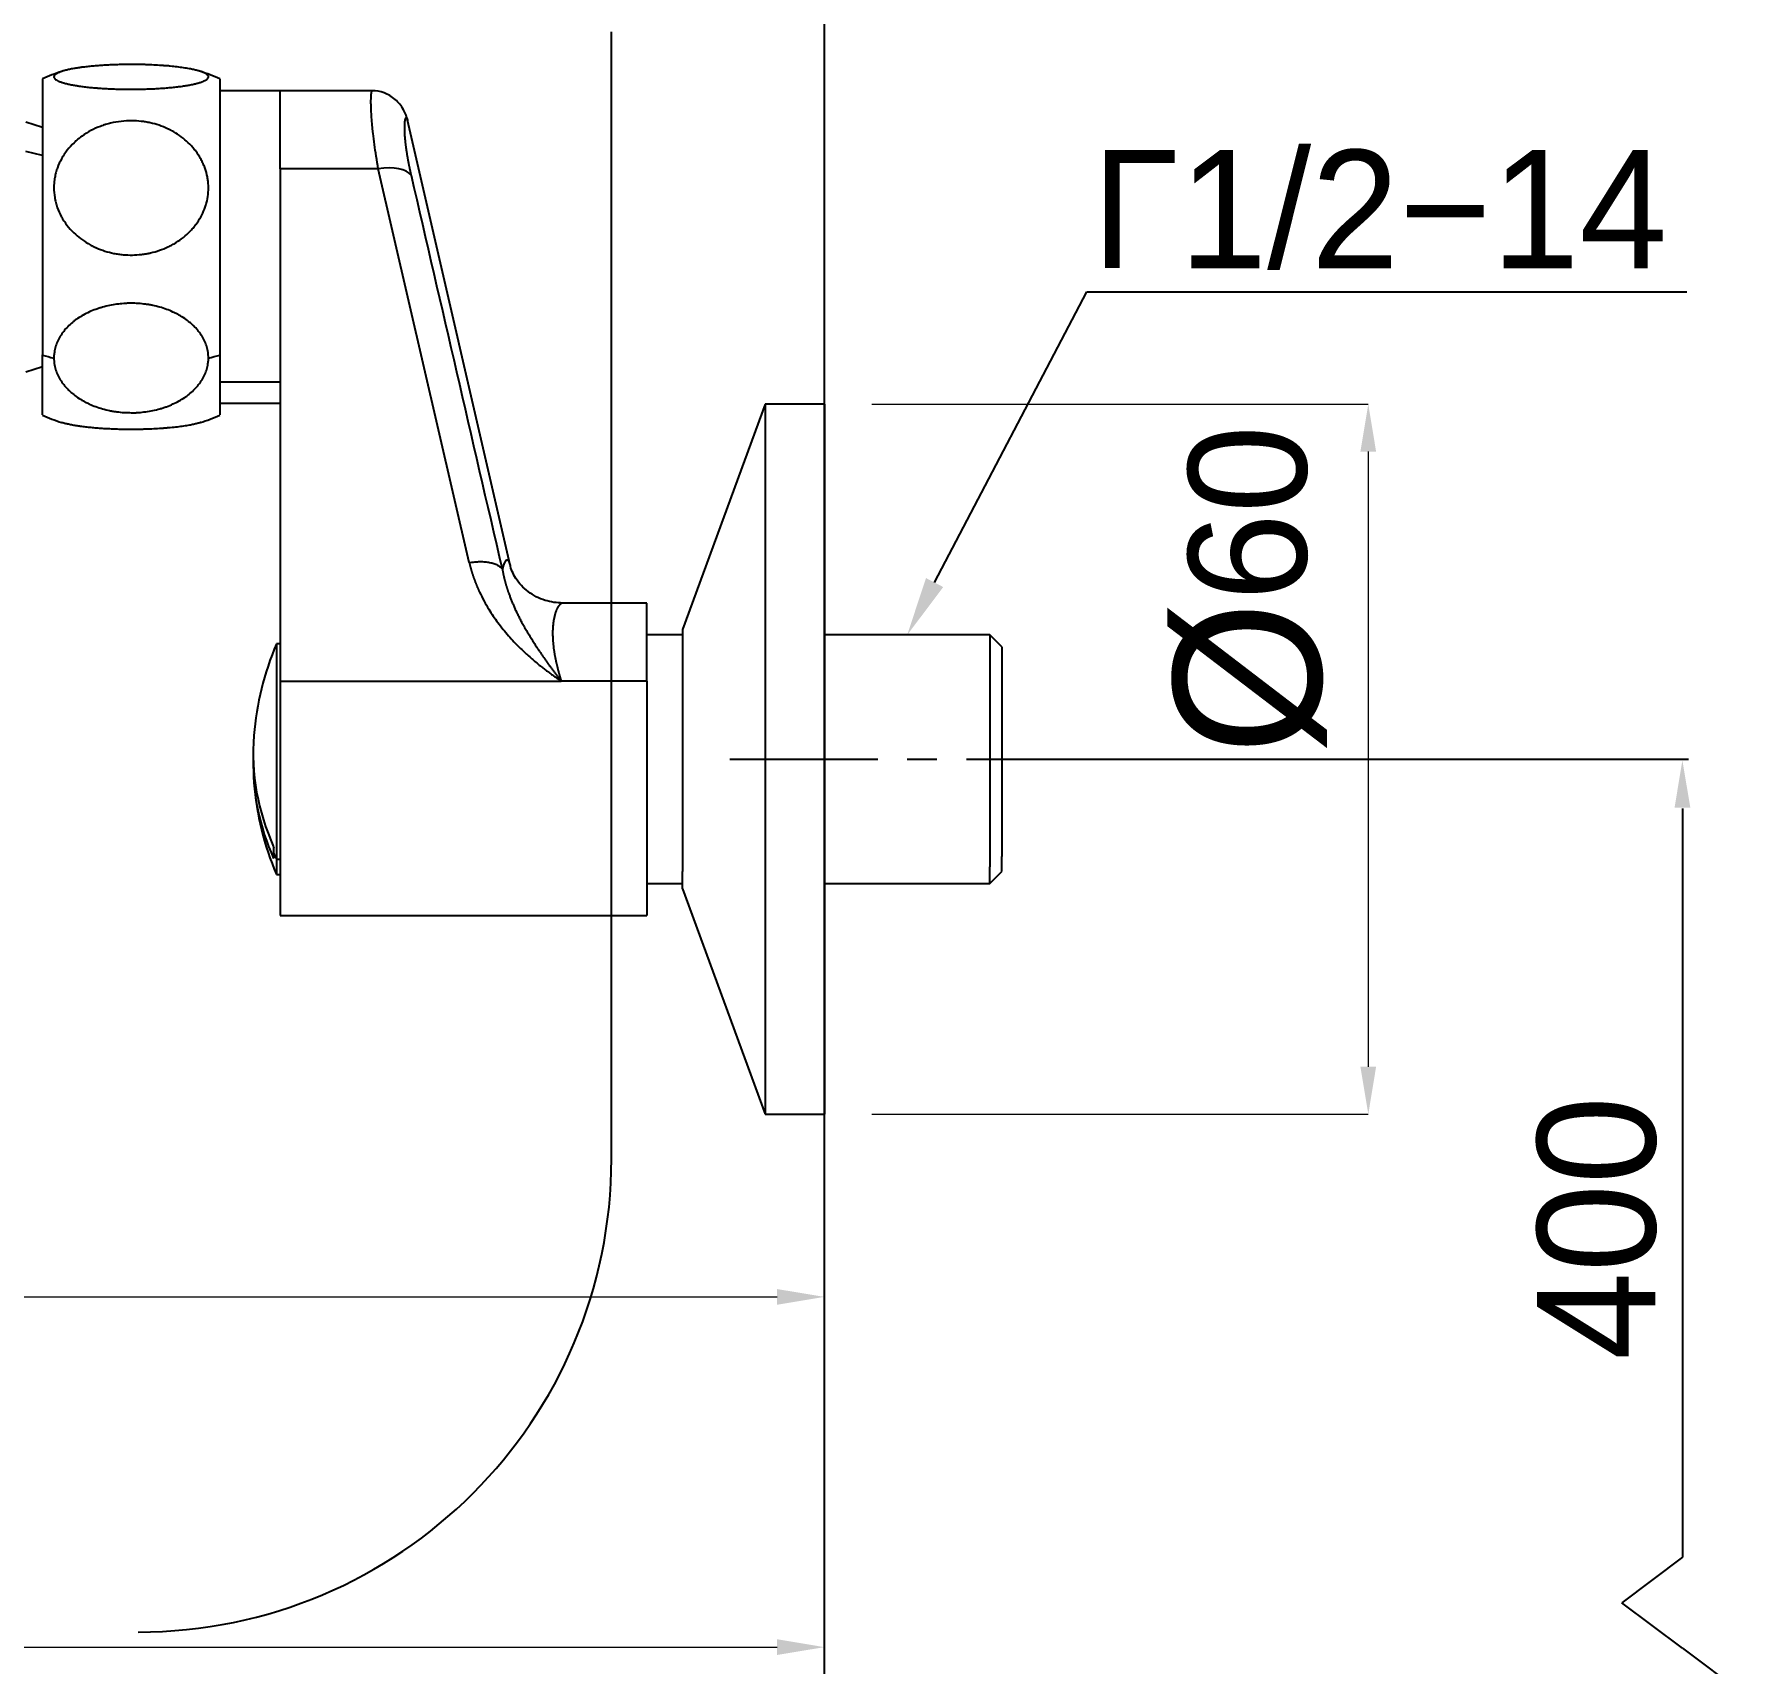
# Model space of a CAD drawing. Extents: x 0 to 1128, y 0 to 827.
# Drawn here: x 724.1 to 868.5, y 129.2 to 266.9 of the extents above; entities that cross this region are included whole.
import ezdxf
from ezdxf import colors
from ezdxf.entities.mleader import LeaderData, LeaderLine
from ezdxf.math import Vec2, Vec3

# ---------------------------------------------------------------- set-up
doc = ezdxf.new("R2010")
doc.units = 0
doc.header["$LTSCALE"] = 10
doc.header["$MEASUREMENT"] = 0
doc.header["$PDMODE"] = 3
doc.header["$PDSIZE"] = -10
doc.linetypes.add('CENTER', pattern=[2, 1.25, -0.25, 0.25, -0.25])
doc.linetypes.add('CENTER2', pattern=[28.575, 19.05, -3.175, 3.175, -3.175])
doc.layers.get('0').update_dxf_attribs({"linetype": 'CONTINUOUS'})
doc.layers.get('DEFPOINTS').update_dxf_attribs({"linetype": 'CONTINUOUS'})
doc.layers.add('1', color=7, linetype='CONTINUOUS')
doc.layers.add('Cneter', color=1, linetype='CENTER2', lineweight=13)
doc.layers.add('치수선', color=7, linetype='CONTINUOUS', lineweight=20)
doc.styles.add('Daelim Dimension', font='')
doc.styles.get("Standard").update_dxf_attribs({"font": 'SYMBOL'})
doc.styles.get('Daelim Dimension').set_extended_font_data('나눔고딕')
doc.dimstyles.new('DEFAULT', dxfattribs={"dimscale": 2, "dimtxt": 2, "dimasz": 2, "dimexe": 0, "dimexo": 2, "dimgap": 1, "dimtad": 1, "dimdec": 1, "dimzin": 9, "dimdsep": 46, "dimtxsty": 'Daelim Dimension', "dimcen": 0.5, "dimclrd": 252, "dimclre": 252, "dimclrt": 3, "dimadec": 1, "dimazin": 0, "dimtfac": 1, "dimtdec": 1, "dimtix": 1, "dimtmove": 0, "dimatfit": 3, "dimfxl": 1, "dimtolj": 1, "dimtzin": 1, "dimlwd": 9, "dimlwe": 9, "dimarcsym": 0})

# ---------------------------------------------------------------- blocks, each defined once
blk = doc.blocks.new('*D0')
at = {"color": 5, "lineweight": 9, "ltscale": 0.5, "transparency": 16777216}
for p, q in [((794.86, 235.63), (836.84, 235.63)), ((836.84, 231.63), (836.84, 179.63)), ((794.86, 175.63), (836.84, 175.63))]:
    blk.add_line(p, q, dxfattribs=at)
at = {"color": 5, "ltscale": 0.5, "transparency": 16777216}
for points in [[(836.17, 231.63), (837.5, 231.63), (836.84, 235.63)], [(836.17, 179.63), (837.5, 179.63), (836.84, 175.63)]]:
    blk.add_solid(points, dxfattribs=at)
at = {"layer": 'DEFPOINTS', "color": 0, "ltscale": 0.5, "transparency": 16777216}
for p in [(790.86, 235.63), (790.86, 175.63), (836.84, 175.63)]:
    blk.add_point(p, dxfattribs=at)
at = {"color": 7, "lineweight": -3, "ltscale": 0.5, "transparency": 16777216, "insert": (826.85, 219.93), "char_height": 10, "attachment_point": 5, "rotation": 90, "style": 'Daelim Dimension'}
blk.add_mtext('\\A1;{\\H1.25x;\\C256;Ø}60', dxfattribs=at)
blk = doc.blocks.new('*D5')
at = {"color": 5, "lineweight": 9, "ltscale": 0.5, "transparency": 16777216}
for p, q in [((574.8, 237.49), (574.8, 130.57)), ((790.86, 171.63), (790.86, 130.57)), ((578.8, 130.57), (786.86, 130.57))]:
    blk.add_line(p, q, dxfattribs=at)
at = {"color": 5, "ltscale": 0.5, "transparency": 16777216}
for points in [[(578.8, 131.24), (578.8, 129.91), (574.8, 130.57)], [(786.86, 131.24), (786.86, 129.91), (790.86, 130.57)]]:
    blk.add_solid(points, dxfattribs=at)
at = {"layer": 'DEFPOINTS', "color": 0, "ltscale": 0.5, "transparency": 16777216}
for p in [(574.8, 241.49), (790.86, 175.63), (790.86, 130.57)]:
    blk.add_point(p, dxfattribs=at)
at = {"color": 7, "lineweight": -3, "ltscale": 0.5, "transparency": 16777216, "insert": (682.83, 138.02), "char_height": 10, "attachment_point": 5, "style": 'Daelim Dimension'}
blk.add_mtext('\\A1;216', dxfattribs=at)
blk = doc.blocks.new('*D6')
at = {"color": 5, "lineweight": 9, "ltscale": 0.5, "transparency": 16777216}
for p, q in [((624.86, 201.63), (624.86, 160.18)), ((790.86, 171.63), (790.86, 160.18)), ((628.86, 160.18), (786.86, 160.18))]:
    blk.add_line(p, q, dxfattribs=at)
at = {"color": 5, "ltscale": 0.5, "transparency": 16777216}
for points in [[(628.86, 160.84), (628.86, 159.51), (624.86, 160.18)], [(786.86, 160.84), (786.86, 159.51), (790.86, 160.18)]]:
    blk.add_solid(points, dxfattribs=at)
at = {"layer": 'DEFPOINTS', "color": 0, "ltscale": 0.5, "transparency": 16777216}
for p in [(624.86, 205.63), (790.86, 175.63), (790.86, 160.18)]:
    blk.add_point(p, dxfattribs=at)
at = {"color": 7, "lineweight": -3, "ltscale": 0.5, "transparency": 16777216, "insert": (707.86, 167.62), "char_height": 10, "attachment_point": 5, "style": 'Daelim Dimension'}
blk.add_mtext('\\A1;166', dxfattribs=at)

msp = doc.modelspace()

# ---------------------------------------------------------------- linework, layer by layer
at = {"color": 5, "lineweight": -3, "ltscale": 0.5}
for p, q in [((812.02, 205.63), (863.92, 205.63)), ((863.39, 201.45), (863.39, 138.17)), ((863.39, 138.17), (858.28, 134.33)), ((863.39, 130.49), (858.28, 134.33)), ((863.39, 130.49), (868.5, 126.66))]:
    msp.add_line(p, q, dxfattribs=at)
msp.add_solid([(862.73, 201.54), (864.06, 201.54), (863.39, 205.54)], dxfattribs=at)
at = {"layer": '1', "color": 7, "linetype": 'Continuous', "lineweight": -3}
for p, q in [((724.76, 263.13), (724.76, 239.8)), ((739.76, 263.13), (739.76, 234.73)), ((744.86, 262.13), (739.76, 262.13)), ((752.63, 262.13), (744.86, 262.13)), ((744.86, 255.53), (744.86, 262.13)), ((724.76, 259.03), (723.36, 259.48)), ((764.3, 222.04), (755.62, 259.65)), ((724.76, 256.67), (723.36, 257.01)), ((744.86, 255.53), (744.86, 212.23)), ((753.15, 255.53), (744.86, 255.53)), ((760.84, 222.25), (753.15, 255.53)), ((724.76, 234.73), (724.76, 239.8)), ((723.36, 238.38), (724.76, 238.82)), ((744.86, 237.5), (739.76, 237.5)), ((739.76, 235.73), (744.86, 235.73)), ((785.86, 235.63), (778.86, 216.58)), ((790.86, 235.63), (785.86, 235.63)), ((785.86, 235.63), (785.86, 179.64)), ((790.86, 235.63), (790.86, 175.63)), ((775.86, 218.83), (768.76, 218.83)), ((775.86, 212.23), (775.86, 218.83)), ((744.86, 215.38), (744.54, 215.38)), ((744.54, 215.38), (744.54, 197.18)), ((778.86, 216.13), (775.86, 216.13)), ((778.86, 216.58), (778.86, 196.14)), ((804.86, 216.13), (790.86, 216.13)), ((805.86, 215.13), (804.86, 216.13)), ((804.86, 216.13), (804.86, 196.53)), ((805.86, 215.13), (805.86, 197.4)), ((744.86, 212.23), (744.86, 192.43)), ((744.86, 212.23), (768.61, 212.23)), ((775.86, 212.23), (768.61, 212.23)), ((775.86, 212.23), (775.86, 192.43)), ((744.54, 197.18), (744.54, 195.88)), ((744.54, 197.18), (744.86, 197.18)), ((804.86, 195.13), (804.86, 196.53)), ((805.86, 196.13), (805.86, 197.4)), ((744.54, 195.88), (744.86, 195.88)), ((775.86, 195.13), (778.86, 195.13)), ((778.86, 194.68), (778.86, 196.14)), ((790.86, 195.13), (804.86, 195.13)), ((804.86, 195.13), (805.86, 196.13)), ((778.86, 194.68), (785.86, 175.63)), ((744.86, 192.43), (775.86, 192.43)), ((785.86, 179.64), (785.86, 175.63)), ((785.86, 175.63), (790.86, 175.63))]:
    msp.add_line(p, q, dxfattribs=at)
at = {"layer": '1', "color": 1, "linetype": 'CENTER', "lineweight": -3}
msp.add_line((782.87, 205.63), (812.02, 205.63), dxfattribs=at)
at = {"layer": '1', "color": 7, "linetype": 'Continuous', "lineweight": -3}
for centre, radius, start, end in [((732.26, 246.35), 18.38, 108.6804, 114.0852), ((732.26, 246.35), 18.38, 65.9148, 71.4378), ((732.26, 251.5), 18.38, 245.9148, 251.3168), ((732.26, 251.5), 18.38, 288.5586, 294.0852), ((767.56, 205.63), 25, 157.0455, 175.4114), ((767.56, 205.63), 25, 184.5886, 202.9545)]:
    msp.add_arc(centre, radius, start, end, dxfattribs=at)
for centre, major_axis, ratio, start_param, end_param in [((753.15, 254.03), (-2.92, -0.68), 0.49029, 3.343082, 4.599641), ((732.26, 250.58), (-18.38, 0), 0.642788, 1.150431, 1.207428), ((732.26, 250.58), (-18.38, 0), 0.642788, 1.934165, 1.991162), ((767.56, 206.13), (24.98, 0), 0.866025, 3.072209, 3.515313), ((767.56, 205.13), (24.98, 0), 0.866025, 3.11848, 3.515313), ((767.56, 205.63), (25, 0), 0.866025, 3.516296, 3.542224)]:
    msp.add_ellipse(centre, major_axis=major_axis, ratio=ratio, start_param=start_param, end_param=end_param, dxfattribs=at)
for points, knots in [([(732.31, 264.35), (732.13, 264.35), (731.77, 264.35), (731.25, 264.34), (730.9, 264.33), (730.56, 264.32), (730.38, 264.31), (730.17, 264.3), (730.13, 264.3), (730.04, 264.29), (730, 264.29), (729.88, 264.28), (729.79, 264.28), (729.54, 264.26), (729.22, 264.23), (728.91, 264.21), (728.61, 264.17), (728.46, 264.16), (728.24, 264.13), (728.17, 264.12), (728.06, 264.11), (728.03, 264.1), (727.96, 264.09), (727.78, 264.07), (727.49, 264.02), (727.25, 263.98), (727.02, 263.93), (726.91, 263.91), (726.76, 263.87), (726.68, 263.85), (726.61, 263.83), (726.56, 263.82), (726.54, 263.81), (726.43, 263.78), (726.26, 263.72), (726.13, 263.67), (726.01, 263.61), (725.95, 263.58), (725.89, 263.53), (725.86, 263.51), (725.83, 263.49), (725.81, 263.47), (725.81, 263.47), (725.77, 263.43), (725.75, 263.4), (725.73, 263.34), (725.72, 263.27), (725.75, 263.21), (725.79, 263.17), (725.8, 263.15), (725.82, 263.13), (725.83, 263.12), (725.85, 263.11), (725.86, 263.1), (725.91, 263.06), (725.95, 263.03), (726.07, 262.97), (726.19, 262.91), (726.35, 262.86), (726.46, 262.83), (726.48, 262.82), (726.52, 262.81), (726.59, 262.79), (726.66, 262.77), (726.81, 262.73), (727.02, 262.68), (727.26, 262.63), (727.44, 262.6), (727.5, 262.59), (727.6, 262.57), (727.63, 262.57), (727.7, 262.56), (727.87, 262.53), (728.04, 262.51), (728.32, 262.47), (728.62, 262.43), (728.92, 262.4), (729.16, 262.38), (729.24, 262.38), (729.36, 262.37), (729.4, 262.36), (729.48, 262.36), (729.69, 262.34), (729.9, 262.33), (730.23, 262.31), (730.57, 262.29), (730.92, 262.28), (731.18, 262.27), (731.27, 262.27), (731.4, 262.27), (731.45, 262.26), (731.54, 262.26), (731.76, 262.26), (732.16, 262.26), (732.69, 262.26), (733.04, 262.26), (733.39, 262.27), (733.56, 262.28), (733.78, 262.29), (733.83, 262.29), (733.91, 262.29), (734.04, 262.3), (734.17, 262.3), (734.43, 262.32), (734.76, 262.34), (735.08, 262.36), (735.4, 262.39), (735.56, 262.4), (735.79, 262.42), (735.87, 262.43), (736.02, 262.45), (736.09, 262.46), (736.31, 262.48), (736.6, 262.52), (736.86, 262.56), (737.11, 262.6), (737.23, 262.63), (737.41, 262.66), (737.49, 262.68), (737.58, 262.7), (737.63, 262.71), (737.66, 262.71), (737.79, 262.75), (737.98, 262.8), (738.15, 262.85), (738.3, 262.91), (738.37, 262.94), (738.47, 262.98), (738.51, 263), (738.55, 263.02), (738.58, 263.04), (738.59, 263.04), (738.65, 263.08), (738.68, 263.11), (738.74, 263.17), (738.79, 263.23), (738.8, 263.3), (738.79, 263.34), (738.79, 263.36), (738.78, 263.38), (738.77, 263.39), (738.76, 263.4), (738.76, 263.41), (738.73, 263.45), (738.7, 263.48), (738.63, 263.54), (738.54, 263.6), (738.41, 263.66), (738.33, 263.69), (738.31, 263.7), (738.27, 263.71), (738.21, 263.74), (738.15, 263.76), (738.03, 263.8), (737.94, 263.82), (737.74, 263.87), (737.54, 263.92), (737.3, 263.97), (737.18, 263.99)], [0, 0, 0, 0, 0.015625, 0.03125, 0.046875, 0.046875, 0.0625, 0.0625, 0.066406, 0.066406, 0.070312, 0.070312, 0.078125, 0.078125, 0.09375, 0.109375, 0.109375, 0.125, 0.125, 0.132812, 0.132812, 0.136719, 0.136719, 0.140625, 0.15625, 0.171875, 0.171875, 0.1875, 0.1875, 0.195313, 0.199219, 0.199219, 0.203125, 0.203125, 0.21875, 0.234375, 0.234375, 0.25, 0.25, 0.257813, 0.261719, 0.261719, 0.265625, 0.265625, 0.28125, 0.28125, 0.296875, 0.3125, 0.3125, 0.320313, 0.320313, 0.324219, 0.324219, 0.328125, 0.328125, 0.34375, 0.34375, 0.359375, 0.375, 0.375, 0.378906, 0.378906, 0.382813, 0.390625, 0.390625, 0.40625, 0.421875, 0.421875, 0.429688, 0.429688, 0.433594, 0.433594, 0.4375, 0.453125, 0.453125, 0.46875, 0.484375, 0.484375, 0.492188, 0.492188, 0.496094, 0.496094, 0.5, 0.515625, 0.515625, 0.53125, 0.546875, 0.546875, 0.554688, 0.554688, 0.558594, 0.558594, 0.5625, 0.578125, 0.59375, 0.609375, 0.609375, 0.625, 0.625, 0.628906, 0.628906, 0.632813, 0.640625, 0.640625, 0.65625, 0.671875, 0.671875, 0.6875, 0.6875, 0.695313, 0.695313, 0.703125, 0.703125, 0.71875, 0.734375, 0.734375, 0.75, 0.75, 0.757813, 0.761719, 0.761719, 0.765625, 0.765625, 0.78125, 0.796875, 0.796875, 0.8125, 0.8125, 0.820313, 0.824219, 0.824219, 0.828125, 0.828125, 0.84375, 0.84375, 0.859375, 0.875, 0.875, 0.882813, 0.882813, 0.886719, 0.886719, 0.890625, 0.890625, 0.90625, 0.90625, 0.921875, 0.9375, 0.9375, 0.941406, 0.941406, 0.945313, 0.953125, 0.953125, 0.96875, 0.96875, 0.984375, 1, 1, 1, 1]), ([(737.18, 263.99), (737.02, 264.02), (736.86, 264.05), (736.51, 264.1), (736.34, 264.12), (735.96, 264.17), (735.77, 264.19), (735.52, 264.21), (735.47, 264.22), (735.37, 264.23), (735.32, 264.23), (735.17, 264.24), (735.06, 264.25), (734.75, 264.27), (734.54, 264.29), (734.11, 264.31), (733.89, 264.32), (733.56, 264.33), (733.44, 264.34), (733.28, 264.34), (733.22, 264.34), (733.11, 264.34), (733.05, 264.35), (732.77, 264.35), (732.54, 264.35), (732.31, 264.35)], [0, 0, 0, 0, 0.125, 0.125, 0.25, 0.25, 0.375, 0.375, 0.40625, 0.40625, 0.4375, 0.4375, 0.5, 0.5, 0.625, 0.625, 0.75, 0.75, 0.8125, 0.8125, 0.84375, 0.84375, 0.875, 0.875, 1, 1, 1, 1]), ([(753.15, 255.53), (753.09, 255.89), (753.03, 256.25), (752.92, 256.94), (752.87, 257.27), (752.78, 257.91), (752.74, 258.22), (752.69, 258.67), (752.67, 258.88), (752.64, 259.12), (752.63, 259.24), (752.63, 259.3), (752.63, 259.33), (752.62, 259.34), (752.62, 259.35), (752.62, 259.35), (752.62, 259.36), (752.62, 259.36), (752.62, 259.36), (752.62, 259.36), (752.6, 259.59), (752.59, 259.82), (752.56, 260.25), (752.55, 260.46), (752.54, 260.86), (752.53, 261.04), (752.53, 261.29), (752.53, 261.37), (752.54, 261.48), (752.54, 261.54), (752.54, 261.6), (752.54, 261.63), (752.54, 261.64), (752.54, 261.65), (752.54, 261.65), (752.54, 261.65), (752.54, 261.65), (752.54, 261.65), (752.54, 261.66), (752.54, 261.66), (752.54, 261.66), (752.54, 261.66), (752.54, 261.66), (752.54, 261.67), (752.55, 261.69), (752.55, 261.74), (752.55, 261.77), (752.56, 261.83), (752.56, 261.87), (752.57, 261.93), (752.58, 261.97), (752.59, 262.03), (752.6, 262.05), (752.61, 262.1), (752.62, 262.12), (752.63, 262.13), (752.63, 262.13), (752.63, 262.13)], [0, 0, 0, 0, 0.089469, 0.089469, 0.178939, 0.178939, 0.268408, 0.268408, 0.313143, 0.33551, 0.346694, 0.352286, 0.355082, 0.35648, 0.357179, 0.357528, 0.357703, 0.35779, 0.35779, 0.357878, 0.357878, 0.447347, 0.447347, 0.536817, 0.536817, 0.626286, 0.626286, 0.671021, 0.671021, 0.693388, 0.704572, 0.710164, 0.71296, 0.714358, 0.715056, 0.715406, 0.715581, 0.715668, 0.715712, 0.715734, 0.715745, 0.715745, 0.715755, 0.715755, 0.76049, 0.76049, 0.805225, 0.805225, 0.84996, 0.84996, 0.894694, 0.894694, 0.939429, 0.939429, 0.984164, 0.984164, 1, 1, 1, 1]), ([(755.64, 259.54), (755.57, 259.9), (755.32, 260.58), (754.61, 261.45), (753.66, 262.01), (752.98, 262.13), (752.63, 262.13)], [0, 0, 0, 0, 0.239379, 0.494383, 0.752257, 1, 1, 1, 1]), ([(732.31, 259.6), (732.01, 259.6), (731.71, 259.58), (731.11, 259.51), (730.82, 259.46), (730.38, 259.36), (730.24, 259.32), (730.06, 259.26), (730.03, 259.25), (729.95, 259.23), (729.85, 259.19), (729.74, 259.15), (729.39, 259.02), (729.12, 258.9), (728.6, 258.63), (728.35, 258.47), (728.08, 258.28), (728.05, 258.26), (727.99, 258.21), (727.97, 258.19), (727.88, 258.12), (727.82, 258.08), (727.65, 257.94), (727.54, 257.84), (727.23, 257.54), (727.03, 257.33), (726.77, 256.99), (726.68, 256.87), (726.58, 256.72), (726.56, 256.69), (726.53, 256.63), (726.51, 256.6), (726.45, 256.51), (726.41, 256.45), (726.24, 256.13), (726.12, 255.87), (725.98, 255.48), (725.94, 255.34), (725.86, 255.07), (725.83, 254.93), (725.78, 254.65), (725.74, 254.37), (725.73, 254.09), (725.73, 253.67), (725.75, 253.38), (725.8, 253.07), (725.81, 253.03), (725.82, 252.96), (725.83, 252.93), (725.85, 252.82), (725.87, 252.75), (725.92, 252.55), (725.96, 252.41), (726.1, 252.01), (726.22, 251.75), (726.37, 251.47), (726.39, 251.44), (726.43, 251.37), (726.44, 251.34), (726.5, 251.25), (726.54, 251.19), (726.66, 251.01), (726.74, 250.89), (727, 250.55), (727.2, 250.33), (727.41, 250.13)], [0, 0, 0, 0, 0.0625, 0.0625, 0.125, 0.125, 0.15625, 0.15625, 0.164062, 0.164062, 0.171875, 0.1875, 0.1875, 0.25, 0.25, 0.3125, 0.3125, 0.320312, 0.320312, 0.328125, 0.328125, 0.34375, 0.34375, 0.375, 0.375, 0.4375, 0.4375, 0.46875, 0.46875, 0.476562, 0.476562, 0.484375, 0.484375, 0.5, 0.5, 0.5625, 0.5625, 0.59375, 0.59375, 0.625, 0.625, 0.65625, 0.6875, 0.6875, 0.75, 0.75, 0.757812, 0.757812, 0.765625, 0.765625, 0.78125, 0.78125, 0.8125, 0.8125, 0.875, 0.875, 0.882812, 0.882812, 0.890625, 0.890625, 0.90625, 0.90625, 0.9375, 0.9375, 1, 1, 1, 1]), ([(727.41, 250.13), (727.59, 249.95), (727.79, 249.78), (728.19, 249.48), (728.41, 249.34), (728.74, 249.14), (728.85, 249.08), (729.02, 248.99), (729.11, 248.95), (729.2, 248.91), (729.26, 248.88), (729.29, 248.87), (729.55, 248.75), (729.8, 248.66), (730.29, 248.51), (730.54, 248.44), (730.92, 248.36), (731.05, 248.34), (731.25, 248.31), (731.31, 248.3), (731.44, 248.29), (731.51, 248.28), (731.83, 248.25), (732.1, 248.24), (732.62, 248.25), (732.87, 248.27), (733.26, 248.31), (733.39, 248.33), (733.58, 248.36), (733.65, 248.37), (733.75, 248.39), (733.78, 248.4), (733.84, 248.41), (734.13, 248.48), (734.41, 248.56), (734.9, 248.73), (735.14, 248.82), (735.49, 248.99), (735.6, 249.05), (735.77, 249.14), (735.83, 249.17), (735.91, 249.22), (735.94, 249.23), (736, 249.27), (736.24, 249.42), (736.48, 249.58), (736.87, 249.9), (737.06, 250.07), (737.33, 250.34), (737.41, 250.43), (737.53, 250.58), (737.57, 250.63), (737.63, 250.7), (737.65, 250.72), (737.69, 250.77), (737.71, 250.8), (737.88, 251.03), (738.02, 251.24), (738.26, 251.67), (738.36, 251.89), (738.5, 252.24), (738.54, 252.35), (738.59, 252.53), (738.61, 252.59), (738.64, 252.71), (738.66, 252.77), (738.73, 253.07), (738.76, 253.31), (738.8, 253.8), (738.8, 254.05), (738.78, 254.33), (738.77, 254.36), (738.77, 254.42), (738.76, 254.51), (738.75, 254.6), (738.72, 254.79), (738.69, 254.91), (738.61, 255.27), (738.54, 255.5), (738.43, 255.79), (738.39, 255.88), (738.35, 255.96), (738.33, 256.02), (738.31, 256.05), (738.25, 256.19), (738.19, 256.3), (738.01, 256.63), (737.87, 256.83), (737.64, 257.13), (737.56, 257.23), (737.44, 257.37), (737.4, 257.42), (737.31, 257.52), (737.27, 257.56), (737.04, 257.79), (736.85, 257.96), (736.45, 258.27), (736.24, 258.42), (735.97, 258.59), (735.89, 258.64), (735.8, 258.69), (735.75, 258.72), (735.72, 258.73), (735.57, 258.81), (735.46, 258.87), (735.11, 259.03), (734.87, 259.13), (734.38, 259.29), (734.13, 259.36), (733.81, 259.43), (733.74, 259.45), (733.61, 259.47), (733.42, 259.51), (733.23, 259.53), (732.84, 259.58), (732.57, 259.59), (732.31, 259.6)], [0, 0, 0, 0, 0.03125, 0.03125, 0.0625, 0.0625, 0.078125, 0.078125, 0.085937, 0.089844, 0.089844, 0.09375, 0.09375, 0.125, 0.125, 0.15625, 0.15625, 0.171875, 0.171875, 0.179687, 0.179687, 0.1875, 0.1875, 0.21875, 0.21875, 0.25, 0.25, 0.265625, 0.265625, 0.273437, 0.273437, 0.277344, 0.277344, 0.28125, 0.3125, 0.3125, 0.34375, 0.34375, 0.359375, 0.359375, 0.367187, 0.367187, 0.371094, 0.371094, 0.375, 0.40625, 0.40625, 0.4375, 0.4375, 0.453125, 0.453125, 0.460937, 0.460937, 0.464844, 0.464844, 0.46875, 0.46875, 0.5, 0.5, 0.53125, 0.53125, 0.546875, 0.546875, 0.554687, 0.554687, 0.5625, 0.5625, 0.59375, 0.59375, 0.625, 0.625, 0.628906, 0.628906, 0.632812, 0.640625, 0.640625, 0.65625, 0.65625, 0.6875, 0.6875, 0.695312, 0.699219, 0.699219, 0.703125, 0.703125, 0.71875, 0.71875, 0.75, 0.75, 0.765625, 0.765625, 0.773437, 0.773437, 0.78125, 0.78125, 0.8125, 0.8125, 0.84375, 0.84375, 0.851562, 0.855469, 0.855469, 0.859375, 0.859375, 0.875, 0.875, 0.90625, 0.90625, 0.9375, 0.9375, 0.945312, 0.945312, 0.953125, 0.96875, 0.96875, 1, 1, 1, 1]), ([(755.95, 254.98), (755.95, 254.99), (755.94, 255.02), (755.93, 255.06), (755.92, 255.1), (755.91, 255.14), (755.9, 255.18), (755.9, 255.22), (755.89, 255.26), (755.88, 255.3), (755.87, 255.34), (755.86, 255.38), (755.85, 255.43), (755.84, 255.47), (755.83, 255.51), (755.82, 255.55), (755.82, 255.59), (755.81, 255.63), (755.8, 255.67), (755.79, 255.71), (755.78, 255.75), (755.77, 255.79), (755.77, 255.83), (755.76, 255.86), (755.75, 255.9), (755.74, 255.94), (755.74, 255.98), (755.73, 256.02), (755.72, 256.06), (755.71, 256.1), (755.71, 256.14), (755.7, 256.18), (755.69, 256.21), (755.68, 256.25), (755.68, 256.29), (755.67, 256.33), (755.66, 256.37), (755.66, 256.4), (755.65, 256.44), (755.64, 256.48), (755.64, 256.52), (755.63, 256.55), (755.62, 256.59), (755.62, 256.63), (755.61, 256.67), (755.6, 256.7), (755.6, 256.74), (755.59, 256.78), (755.59, 256.81), (755.58, 256.85), (755.58, 256.88), (755.57, 256.92), (755.56, 256.96), (755.56, 256.99), (755.55, 257.03), (755.55, 257.06), (755.54, 257.1), (755.54, 257.13), (755.53, 257.17), (755.53, 257.2), (755.52, 257.24), (755.52, 257.27), (755.51, 257.3), (755.51, 257.34), (755.5, 257.37), (755.5, 257.41), (755.5, 257.44), (755.49, 257.47), (755.49, 257.51), (755.48, 257.54), (755.48, 257.57), (755.47, 257.6), (755.47, 257.64), (755.47, 257.67), (755.46, 257.7), (755.46, 257.73), (755.45, 257.85), (755.43, 258.05), (755.4, 258.33), (755.39, 258.6), (755.38, 258.86), (755.38, 259.11), (755.39, 259.33), (755.4, 259.48), (755.41, 259.59), (755.43, 259.69), (755.45, 259.79), (755.48, 259.84), (755.5, 259.87), (755.52, 259.87), (755.54, 259.86), (755.55, 259.85), (755.57, 259.83), (755.58, 259.8), (755.59, 259.75), (755.6, 259.72), (755.61, 259.69)], [0, 0, 0, 0, 0.003845, 0.007694, 0.011546, 0.015401, 0.019259, 0.023121, 0.026987, 0.030855, 0.034728, 0.038603, 0.042482, 0.046364, 0.05025, 0.054139, 0.058031, 0.061927, 0.065826, 0.069729, 0.073635, 0.077545, 0.081457, 0.085374, 0.089293, 0.093217, 0.097143, 0.101073, 0.105007, 0.108943, 0.112884, 0.116827, 0.120775, 0.124725, 0.128679, 0.132637, 0.136598, 0.140562, 0.14453, 0.148501, 0.152476, 0.156454, 0.160436, 0.164422, 0.168411, 0.172403, 0.176399, 0.180399, 0.184403, 0.18841, 0.192421, 0.196435, 0.200454, 0.204476, 0.208502, 0.212531, 0.216565, 0.220602, 0.224643, 0.228688, 0.232737, 0.23679, 0.240846, 0.244907, 0.248972, 0.25304, 0.257113, 0.26119, 0.265271, 0.269356, 0.273445, 0.277538, 0.281635, 0.285736, 0.289842, 0.293952, 0.298066, 0.33574, 0.375919, 0.418627, 0.463897, 0.511756, 0.562235, 0.615374, 0.637805, 0.673636, 0.722963, 0.785922, 0.814974, 0.842787, 0.869356, 0.894673, 0.91873, 0.94152, 0.963038, 1, 1, 1, 1]), ([(738.79, 239.54), (738.79, 239.7), (738.78, 239.86), (738.74, 240.17), (738.67, 240.48), (738.56, 240.78), (738.47, 240.97), (738.45, 241.01), (738.42, 241.08), (738.4, 241.12), (738.34, 241.23), (738.3, 241.3), (738.17, 241.52), (738.07, 241.66), (737.86, 241.92), (737.75, 242.05), (737.56, 242.24), (737.5, 242.31), (737.36, 242.43), (737.29, 242.49), (737.08, 242.66), (736.94, 242.77), (736.63, 242.98), (736.47, 243.08), (736.22, 243.22), (736.14, 243.26), (736.01, 243.33), (735.96, 243.35), (735.88, 243.39), (735.83, 243.41), (735.61, 243.51), (735.43, 243.59), (735.06, 243.72), (734.68, 243.85), (734.29, 243.94), (734.04, 243.99), (733.99, 244), (733.89, 244.02), (733.74, 244.05), (733.58, 244.07), (733.28, 244.11), (732.87, 244.16), (732.46, 244.17), (732.16, 244.17), (732.05, 244.17), (731.9, 244.16), (731.85, 244.16), (731.74, 244.15), (731.69, 244.15), (731.43, 244.13), (731.23, 244.11), (730.83, 244.06), (730.63, 244.02), (730.23, 243.94), (730.04, 243.89), (729.75, 243.81), (729.65, 243.78), (729.51, 243.74), (729.46, 243.72), (729.37, 243.69), (729.32, 243.67), (729.09, 243.59), (728.72, 243.44), (728.38, 243.26), (728.05, 243.08), (727.89, 242.98), (727.66, 242.82), (727.59, 242.77), (727.47, 242.69), (727.44, 242.66), (727.37, 242.6), (727.33, 242.57), (727.16, 242.43), (727.02, 242.31), (726.78, 242.06), (726.66, 241.93), (726.45, 241.66), (726.35, 241.52), (726.24, 241.34), (726.22, 241.3), (726.18, 241.23), (726.12, 241.12), (726.07, 241.01), (725.97, 240.79), (725.91, 240.64), (725.82, 240.33), (725.79, 240.18), (725.76, 239.98), (725.75, 239.94), (725.74, 239.86), (725.74, 239.82), (725.73, 239.7), (725.73, 239.62), (725.73, 239.54)], [0, 0, 0, 0, 0.03125, 0.03125, 0.0625, 0.09375, 0.09375, 0.101562, 0.101562, 0.109375, 0.109375, 0.125, 0.125, 0.15625, 0.15625, 0.1875, 0.1875, 0.203125, 0.203125, 0.21875, 0.21875, 0.25, 0.25, 0.28125, 0.28125, 0.296875, 0.296875, 0.304687, 0.304687, 0.3125, 0.3125, 0.34375, 0.34375, 0.375, 0.40625, 0.40625, 0.414062, 0.414062, 0.421875, 0.4375, 0.4375, 0.46875, 0.5, 0.5, 0.515625, 0.515625, 0.523437, 0.523437, 0.53125, 0.53125, 0.5625, 0.5625, 0.59375, 0.59375, 0.625, 0.625, 0.640625, 0.640625, 0.648437, 0.648437, 0.65625, 0.65625, 0.6875, 0.71875, 0.71875, 0.75, 0.75, 0.765625, 0.765625, 0.773437, 0.773437, 0.78125, 0.78125, 0.8125, 0.8125, 0.84375, 0.84375, 0.875, 0.875, 0.882812, 0.882812, 0.890625, 0.90625, 0.90625, 0.9375, 0.9375, 0.96875, 0.96875, 0.976562, 0.976562, 0.984375, 0.984375, 1, 1, 1, 1]), ([(725.73, 239.54), (725.73, 239.38), (725.74, 239.23), (725.79, 238.91), (725.85, 238.6), (725.97, 238.3), (726.05, 238.11), (726.07, 238.08), (726.1, 238), (726.12, 237.96), (726.18, 237.85), (726.22, 237.78), (726.35, 237.57), (726.45, 237.43), (726.66, 237.16), (726.78, 237.03), (726.96, 236.84), (727.03, 236.78), (727.16, 236.66), (727.23, 236.6), (727.44, 236.42), (727.58, 236.31), (727.89, 236.1), (728.05, 236.01), (728.3, 235.87), (728.39, 235.82), (728.51, 235.76), (728.56, 235.73), (728.65, 235.69), (728.69, 235.67), (728.91, 235.57), (729.09, 235.5), (729.46, 235.36), (729.84, 235.24), (730.23, 235.14), (730.48, 235.09), (730.53, 235.08), (730.64, 235.06), (730.79, 235.03), (730.94, 235.01), (731.24, 234.97), (731.65, 234.93), (732.06, 234.92), (732.37, 234.92), (732.47, 234.92), (732.62, 234.92), (732.67, 234.92), (732.78, 234.93), (732.83, 234.93), (733.09, 234.95), (733.29, 234.97), (733.7, 235.03), (733.9, 235.06), (734.29, 235.14), (734.49, 235.19), (734.77, 235.27), (734.87, 235.3), (735.01, 235.35), (735.06, 235.36), (735.16, 235.4), (735.2, 235.41), (735.44, 235.5), (735.8, 235.65), (736.14, 235.82), (736.47, 236), (736.63, 236.1), (736.86, 236.26), (736.94, 236.31), (737.05, 236.4), (737.08, 236.43), (737.16, 236.48), (737.19, 236.51), (737.37, 236.66), (737.5, 236.78), (737.74, 237.03), (737.86, 237.16), (738.07, 237.43), (738.17, 237.56), (738.28, 237.74), (738.3, 237.78), (738.34, 237.85), (738.4, 237.96), (738.45, 238.07), (738.55, 238.3), (738.61, 238.45), (738.7, 238.75), (738.73, 238.91), (738.76, 239.11), (738.77, 239.14), (738.78, 239.22), (738.78, 239.26), (738.79, 239.38), (738.79, 239.46), (738.79, 239.54)], [0, 0, 0, 0, 0.03125, 0.03125, 0.0625, 0.09375, 0.09375, 0.101563, 0.101563, 0.109375, 0.109375, 0.125, 0.125, 0.15625, 0.15625, 0.1875, 0.1875, 0.203125, 0.203125, 0.21875, 0.21875, 0.25, 0.25, 0.28125, 0.28125, 0.296875, 0.296875, 0.304688, 0.304688, 0.3125, 0.3125, 0.34375, 0.34375, 0.375, 0.40625, 0.40625, 0.414063, 0.414063, 0.421875, 0.4375, 0.4375, 0.46875, 0.5, 0.5, 0.515625, 0.515625, 0.523438, 0.523438, 0.53125, 0.53125, 0.5625, 0.5625, 0.59375, 0.59375, 0.625, 0.625, 0.640625, 0.640625, 0.648438, 0.648438, 0.65625, 0.65625, 0.6875, 0.71875, 0.71875, 0.75, 0.75, 0.765625, 0.765625, 0.773438, 0.773438, 0.78125, 0.78125, 0.8125, 0.8125, 0.84375, 0.84375, 0.875, 0.875, 0.882813, 0.882813, 0.890625, 0.90625, 0.90625, 0.9375, 0.9375, 0.96875, 0.96875, 0.976563, 0.976563, 0.984375, 0.984375, 1, 1, 1, 1]), ([(732.31, 233.5), (732.13, 233.5), (731.77, 233.5), (731.25, 233.51), (730.9, 233.52), (730.56, 233.54), (730.38, 233.54), (730.17, 233.56), (730.13, 233.56), (730.04, 233.56), (730, 233.56), (729.88, 233.57), (729.79, 233.58), (729.54, 233.59), (729.22, 233.62), (728.91, 233.65), (728.61, 233.68), (728.46, 233.7), (728.24, 233.72), (728.17, 233.73), (728.06, 233.75), (728.03, 233.75), (727.96, 233.76), (727.78, 233.79), (727.49, 233.83), (727.25, 233.88), (727.02, 233.92), (726.91, 233.95), (726.76, 233.98), (726.68, 234), (726.61, 234.02), (726.56, 234.04), (726.54, 234.04), (726.46, 234.07), (726.41, 234.08), (726.36, 234.1)], [0, 0, 0, 0, 0.073427, 0.146854, 0.22028, 0.22028, 0.293707, 0.293707, 0.312064, 0.312064, 0.330421, 0.330421, 0.367134, 0.367134, 0.440561, 0.513988, 0.513988, 0.587415, 0.587415, 0.624128, 0.624128, 0.642485, 0.642485, 0.660841, 0.734268, 0.807695, 0.807695, 0.881122, 0.881122, 0.917835, 0.936192, 0.936192, 0.954549, 0.954549, 1, 1, 1, 1]), ([(738.15, 234.1), (738.14, 234.09), (738.13, 234.09), (738.03, 234.06), (737.94, 234.03), (737.74, 233.98), (737.54, 233.93), (737.3, 233.88), (737.18, 233.86)], [0, 0, 0, 0, 0.051233, 0.051233, 0.367489, 0.367489, 0.683744, 1, 1, 1, 1]), ([(737.18, 233.86), (737.02, 233.83), (736.86, 233.8), (736.51, 233.75), (736.34, 233.73), (735.96, 233.68), (735.77, 233.66), (735.52, 233.64), (735.47, 233.64), (735.37, 233.63), (735.32, 233.62), (735.17, 233.61), (735.06, 233.6), (734.75, 233.58), (734.54, 233.57), (734.11, 233.54), (733.89, 233.53), (733.56, 233.52), (733.44, 233.52), (733.28, 233.51), (733.22, 233.51), (733.11, 233.51), (733.05, 233.51), (732.77, 233.5), (732.54, 233.5), (732.31, 233.5)], [0, 0, 0, 0, 0.125, 0.125, 0.25, 0.25, 0.375, 0.375, 0.40625, 0.40625, 0.4375, 0.4375, 0.5, 0.5, 0.625, 0.625, 0.75, 0.75, 0.8125, 0.8125, 0.84375, 0.84375, 0.875, 0.875, 1, 1, 1, 1]), ([(764.3, 222.05), (764.3, 222.06), (764.28, 222.14), (764.24, 222.27), (764.18, 222.38), (764.12, 222.45), (764.06, 222.47), (763.99, 222.46), (763.94, 222.41), (763.91, 222.38), (763.91, 222.37), (763.9, 222.36), (763.9, 222.35), (763.89, 222.34), (763.88, 222.34), (763.88, 222.33), (763.87, 222.32), (763.86, 222.31), (763.86, 222.29), (763.85, 222.28), (763.84, 222.27), (763.83, 222.26), (763.83, 222.24), (763.82, 222.23), (763.81, 222.21), (763.8, 222.19), (763.8, 222.18), (763.79, 222.16), (763.78, 222.14), (763.77, 222.12), (763.76, 222.09), (763.75, 222.07), (763.74, 222.05), (763.73, 222.02), (763.72, 221.99), (763.72, 221.97), (763.71, 221.94), (763.7, 221.91), (763.69, 221.88), (763.68, 221.84), (763.67, 221.81), (763.66, 221.77), (763.65, 221.73), (763.64, 221.71), (763.64, 221.69)], [0, 0, 0, 0, 0.013388, 0.119062, 0.226993, 0.310129, 0.400617, 0.498533, 0.603979, 0.611199, 0.618657, 0.626352, 0.634286, 0.642459, 0.650871, 0.659521, 0.668411, 0.67754, 0.686909, 0.696517, 0.706366, 0.716456, 0.726786, 0.737358, 0.748171, 0.759225, 0.770522, 0.782061, 0.793843, 0.805868, 0.818137, 0.83065, 0.843407, 0.856409, 0.869657, 0.88315, 0.89689, 0.910877, 0.925111, 0.939592, 0.954321, 0.969299, 0.984525, 1, 1, 1, 1]), ([(760.84, 222.25), (760.99, 222.27), (761.15, 222.29), (761.45, 222.32), (761.6, 222.33), (761.89, 222.33), (762.04, 222.33), (762.31, 222.3), (762.44, 222.28), (762.69, 222.23), (762.81, 222.2), (763.03, 222.13), (763.13, 222.09), (763.31, 221.99), (763.39, 221.94), (763.53, 221.82), (763.59, 221.76), (763.64, 221.69)], [0, 0, 0, 0, 0.125, 0.125, 0.25, 0.25, 0.375, 0.375, 0.5, 0.5, 0.625, 0.625, 0.75, 0.75, 0.875, 0.875, 1, 1, 1, 1]), ([(760.84, 222.25), (760.84, 222.23), (760.85, 222.2), (760.86, 222.14), (760.88, 222.09), (760.89, 222.04), (760.9, 221.99), (760.91, 221.94), (760.93, 221.89), (760.94, 221.84), (760.95, 221.79), (760.97, 221.74), (760.98, 221.69), (761, 221.64), (761.01, 221.59), (761.02, 221.55), (761.04, 221.5), (761.05, 221.45), (761.07, 221.4), (761.08, 221.35), (761.1, 221.3), (761.12, 221.25), (761.13, 221.21), (761.15, 221.16), (761.16, 221.11), (761.18, 221.06), (761.2, 221.01), (761.21, 220.97), (761.23, 220.92), (761.25, 220.87), (761.26, 220.83), (761.28, 220.78), (761.3, 220.73), (761.31, 220.69), (761.33, 220.64), (761.35, 220.59), (761.37, 220.55), (761.39, 220.5), (761.4, 220.46), (761.42, 220.41), (761.44, 220.36), (761.46, 220.32), (761.48, 220.27), (761.5, 220.23), (761.52, 220.18), (761.54, 220.14), (761.56, 220.1), (761.58, 220.05), (761.59, 220.01), (761.61, 219.96), (761.63, 219.92), (761.65, 219.87), (761.67, 219.83), (761.69, 219.79), (761.83, 219.51), (762.08, 219.01), (762.47, 218.34), (762.86, 217.74), (763.26, 217.16), (763.69, 216.61), (764.15, 216.07), (764.61, 215.57), (765.06, 215.11), (765.47, 214.71), (765.86, 214.36), (766.21, 214.04), (766.58, 213.74), (766.87, 213.5), (767.09, 213.33), (767.23, 213.22), (767.37, 213.11), (767.51, 213.01), (767.66, 212.9), (767.79, 212.8), (767.93, 212.7), (768.07, 212.6), (768.21, 212.51), (768.34, 212.41), (768.48, 212.32), (768.57, 212.26), (768.61, 212.23)], [0, 0, 0, 0, 0.004216, 0.008424, 0.012624, 0.016816, 0.021, 0.025175, 0.029343, 0.033502, 0.037654, 0.041797, 0.045932, 0.050059, 0.054178, 0.058288, 0.062391, 0.066485, 0.070572, 0.07465, 0.07872, 0.082782, 0.086836, 0.090882, 0.09492, 0.09895, 0.102972, 0.106986, 0.110991, 0.114989, 0.118979, 0.12296, 0.126934, 0.130899, 0.134857, 0.138806, 0.142748, 0.146682, 0.150607, 0.154525, 0.158434, 0.162336, 0.16623, 0.170116, 0.173994, 0.177864, 0.181726, 0.18558, 0.189426, 0.193264, 0.197095, 0.200917, 0.204732, 0.208539, 0.212338, 0.278334, 0.339307, 0.395308, 0.446389, 0.503615, 0.558014, 0.609612, 0.658433, 0.704504, 0.740399, 0.776076, 0.811531, 0.846767, 0.860311, 0.87371, 0.886967, 0.900081, 0.913053, 0.925886, 0.938579, 0.951134, 0.963552, 0.975835, 0.987984, 1, 1, 1, 1]), ([(763.64, 221.69), (763.64, 221.68), (763.64, 221.65), (763.65, 221.6), (763.66, 221.55), (763.67, 221.5), (763.68, 221.45), (763.69, 221.4), (763.7, 221.35), (763.71, 221.3), (763.72, 221.25), (763.73, 221.2), (763.74, 221.15), (763.75, 221.1), (763.76, 221.05), (763.77, 221), (763.79, 220.95), (763.8, 220.89), (763.81, 220.84), (763.82, 220.79), (763.84, 220.74), (763.85, 220.69), (763.86, 220.64), (763.88, 220.59), (763.89, 220.53), (763.91, 220.48), (763.92, 220.43), (763.94, 220.38), (763.95, 220.32), (763.97, 220.27), (763.99, 220.22), (764, 220.17), (764.02, 220.11), (764.04, 220.06), (764.05, 220.01), (764.07, 219.95), (764.09, 219.9), (764.11, 219.84), (764.12, 219.79), (764.14, 219.74), (764.16, 219.68), (764.21, 219.56), (764.28, 219.36), (764.39, 219.08), (764.51, 218.8), (764.63, 218.51), (764.77, 218.21), (764.91, 217.91), (765.06, 217.61), (765.23, 217.29), (765.42, 216.95), (765.62, 216.59), (765.84, 216.22), (766.06, 215.86), (766.29, 215.49), (766.53, 215.12), (766.72, 214.83), (766.85, 214.64), (766.92, 214.53), (766.99, 214.43), (767.07, 214.32), (767.14, 214.21), (767.22, 214.11), (767.29, 214), (767.37, 213.89), (767.45, 213.78), (767.52, 213.67), (767.6, 213.56), (767.68, 213.46), (767.76, 213.35), (767.85, 213.24), (767.93, 213.12), (768.01, 213.01), (768.09, 212.9), (768.18, 212.79), (768.26, 212.68), (768.35, 212.57), (768.44, 212.45), (768.53, 212.34), (768.58, 212.26), (768.61, 212.23)], [0, 0, 0, 0, 0.005075, 0.010168, 0.015281, 0.020412, 0.025562, 0.030731, 0.035918, 0.041124, 0.046348, 0.05159, 0.056851, 0.06213, 0.067426, 0.072741, 0.078073, 0.083423, 0.088791, 0.094176, 0.099579, 0.104999, 0.110437, 0.115892, 0.121363, 0.126852, 0.132358, 0.137881, 0.143421, 0.148977, 0.15455, 0.16014, 0.165746, 0.171368, 0.177007, 0.182662, 0.188333, 0.194021, 0.199724, 0.205442, 0.211177, 0.216927, 0.245433, 0.274717, 0.304764, 0.335555, 0.367393, 0.399325, 0.431343, 0.463439, 0.501858, 0.540468, 0.579267, 0.618253, 0.657419, 0.696767, 0.736302, 0.747436, 0.758598, 0.769787, 0.781005, 0.792251, 0.803525, 0.814828, 0.82616, 0.837522, 0.848914, 0.860336, 0.87179, 0.883275, 0.894793, 0.906343, 0.917927, 0.929545, 0.941197, 0.952885, 0.964608, 0.976368, 0.988165, 1, 1, 1, 1]), ([(768.76, 218.83), (768.23, 218.83), (767.21, 218.98), (765.75, 219.73), (764.7, 220.89), (764.37, 221.68), (764.29, 222.1)], [0, 0, 0, 0, 0.239335, 0.491874, 0.748389, 1, 1, 1, 1]), ([(768.76, 218.83), (768.23, 218.83), (767.21, 218.98), (765.75, 219.73), (764.7, 220.89), (764.37, 221.68), (764.29, 222.1)], [0, 0, 0, 0, 0.239335, 0.491874, 0.748389, 1, 1, 1, 1]), ([(764.3, 222.05), (764.31, 222.04), (764.31, 222.02), (764.31, 222), (764.31, 222)], [0, 0, 0, 0, 0.986251, 1, 1, 1, 1]), ([(768.76, 218.83), (768.76, 218.83), (768.73, 218.82), (768.68, 218.82), (768.62, 218.79), (768.57, 218.75), (768.53, 218.73), (768.5, 218.69), (768.46, 218.66), (768.43, 218.62), (768.4, 218.59), (768.38, 218.55), (768.35, 218.51), (768.33, 218.47), (768.31, 218.43), (768.28, 218.4), (768.27, 218.36), (768.25, 218.33), (768.23, 218.3), (768.21, 218.24), (768.18, 218.17), (768.14, 218.07), (768.11, 217.97), (768.08, 217.86), (768.05, 217.74), (768.02, 217.62), (768, 217.5), (767.97, 217.38), (767.95, 217.25), (767.94, 217.12), (767.92, 216.98), (767.91, 216.85), (767.9, 216.71), (767.89, 216.57), (767.89, 216.43), (767.89, 216.29), (767.89, 216.15), (767.89, 216), (767.9, 215.89), (767.9, 215.79), (767.9, 215.72), (767.91, 215.65), (767.91, 215.58), (767.92, 215.51), (767.93, 215.44), (767.93, 215.37), (767.94, 215.3), (767.95, 215.23), (767.96, 215.15), (767.96, 215.08), (767.97, 215.01), (767.98, 214.93), (767.99, 214.86), (768.01, 214.78), (768.02, 214.71), (768.03, 214.63), (768.04, 214.55), (768.05, 214.47), (768.07, 214.4), (768.08, 214.32), (768.1, 214.24), (768.11, 214.16), (768.13, 214.08), (768.15, 214), (768.16, 213.92), (768.18, 213.84), (768.2, 213.76), (768.22, 213.67), (768.24, 213.59), (768.26, 213.51), (768.28, 213.43), (768.3, 213.34), (768.32, 213.26), (768.34, 213.17), (768.36, 213.09), (768.38, 213.01), (768.41, 212.92), (768.43, 212.83), (768.46, 212.75), (768.48, 212.66), (768.51, 212.58), (768.53, 212.49), (768.56, 212.4), (768.59, 212.31), (768.61, 212.25), (768.61, 212.23)], [0, 0, 0, 0, 0.003989, 0.041084, 0.080925, 0.099791, 0.117851, 0.135104, 0.151551, 0.167192, 0.182026, 0.196054, 0.209276, 0.221692, 0.233301, 0.244104, 0.254101, 0.263292, 0.271676, 0.279255, 0.302025, 0.324431, 0.346475, 0.368158, 0.38948, 0.410442, 0.431046, 0.451293, 0.471183, 0.490717, 0.509898, 0.528726, 0.547203, 0.565331, 0.58311, 0.600543, 0.617631, 0.634376, 0.650781, 0.658468, 0.666148, 0.673821, 0.681487, 0.689146, 0.696799, 0.704446, 0.712087, 0.719722, 0.727351, 0.734975, 0.742593, 0.750207, 0.757816, 0.76542, 0.77302, 0.780616, 0.788208, 0.795796, 0.80338, 0.810961, 0.818539, 0.826114, 0.833686, 0.841256, 0.848823, 0.856388, 0.863951, 0.871513, 0.879073, 0.886632, 0.894189, 0.901746, 0.909302, 0.916858, 0.924414, 0.931969, 0.939525, 0.94708, 0.954637, 0.962194, 0.969753, 0.977312, 0.984873, 0.992436, 1, 1, 1, 1])]:
    msp.add_open_spline(points, degree=3, knots=knots, dxfattribs=at)
for points in [[(755.61, 259.69), (755.61, 259.68), (755.61, 259.67), (755.62, 259.66)], [(763.64, 221.69), (761.08, 232.79), (758.51, 243.88), (755.95, 254.98)], [(744.31, 198.23), (744.3, 198.17), (744.3, 198.05), (744.3, 197.87), (744.3, 197.76), (744.3, 197.7)], [(744.3, 197.7), (744.3, 197.65), (744.3, 197.54), (744.3, 197.38), (744.3, 197.28), (744.31, 197.23)]]:
    msp.add_open_spline(points, degree=3, dxfattribs=at)
at = {"layer": 'Cneter', "lineweight": -3, "ltscale": 0.5}
msp.add_arc((732.86, 171.85), 40, 270, 0, dxfattribs=at)
msp.add_open_spline([(772.86, 171.85), (772.86, 395.96), (772.86, 400.96)], degree=1, knots=[0.138832, 0.138832, 0.9166667, 1, 1], dxfattribs=at)
at = {"layer": '치수선', "lineweight": -3}
msp.add_line((790.86, 114.1), (790.86, 680.63), dxfattribs=at)

# ---------------------------------------------------------------- texts
at = {"color": 7, "lineweight": -3, "ltscale": 0.5, "insert": (856.18, 165.99), "char_height": 10, "attachment_point": 5, "rotation": 90, "style": 'Daelim Dimension'}
msp.add_mtext('\\A1;400', dxfattribs=at)

# ---------------------------------------------------------------- dimensions: what is measured, and where the dimension line sits
at = {"color": 5, "lineweight": -3, "ltscale": 0.5}
dim = msp.add_linear_dim(base=(790.86, 130.57), p1=(574.8, 241.49), p2=(790.86, 175.63), text='216', dimstyle='DEFAULT', override={"dimtxt": 5, "dimclrd": 5, "dimclre": 5, "dimclrt": 7}, dxfattribs=at)
dim.commit()
dim.dimension.update_dxf_attribs({"geometry": '*D5', "text_midpoint": (682.83, 138.02)})
dim = msp.add_linear_dim(base=(836.84, 175.63), p1=(790.86, 235.63), p2=(790.86, 175.63), angle=90, text='{\\H1.25x;\\C256;Ø}<>', dimstyle='DEFAULT', override={"dimtxt": 5, "dimclrd": 5, "dimclre": 5, "dimclrt": 7}, dxfattribs=at)
dim.commit()
dim.dimension.update_dxf_attribs({"geometry": '*D0', "text_midpoint": (836.84, 219.93), "dimtype": 160})
dim = msp.add_linear_dim(base=(790.86, 160.18), p1=(624.86, 205.63), p2=(790.86, 175.63), dimstyle='DEFAULT', override={"dimtxt": 5, "dimclrd": 5, "dimclre": 5, "dimclrt": 7}, dxfattribs=at)
dim.commit()
dim.dimension.update_dxf_attribs({"geometry": '*D6', "text_midpoint": (707.86, 167.62)})

# ---------------------------------------------------------------- leaders
at = {"lineweight": -3, "ltscale": 0.5}
ml = msp.add_multileader_mtext('Standard', dxfattribs=at)
ml.set_content('G1/2-14', color=256)
ml.set_leader_properties(color=5)
ml.build(insert=Vec2(0, 0))
ml.multileader.update_dxf_attribs({"text_left_attachment_type": 6, "text_right_attachment_type": 6, "dogleg_length": 0.36, "arrow_head_size": 5})
ctx = ml.context
ctx.base_point, ctx.char_height, ctx.arrow_head_size, ctx.landing_gap_size, ctx.plane_origin = Vec3(813.4, 245.13), 10, 5, 0.09, Vec3(797.86, 216.13)
ctx.left_attachment, ctx.right_attachment = 6, 6
notes = []
notes.append((ctx, [(0, (1, 1, 0), (813.04, 245.13), (1, 0), 0.36, [(0, [(797.86, 216.13)], 0, [])])]))
ctx.mtext.insert, ctx.mtext.flow_direction = Vec3(813.49, 257.13), 5
for ctx, leaders in notes:
    for number, flags, end, landing, length, lines in leaders:
        leader = LeaderData()
        leader.index, (leader.has_last_leader_line, leader.has_dogleg_vector, leader.attachment_direction) = number, flags
        leader.last_leader_point, leader.dogleg_vector, leader.dogleg_length = Vec3(end), Vec3(landing), length
        for number, points, colour, breaks in lines:
            line = LeaderLine()
            line.index, line.vertices, line.color, line.breaks = number, Vec3.list(points), colors.encode_raw_color(colour), breaks
            leader.lines.append(line)
        ctx.leaders.append(leader)

doc.saveas('drawing.dxf')
